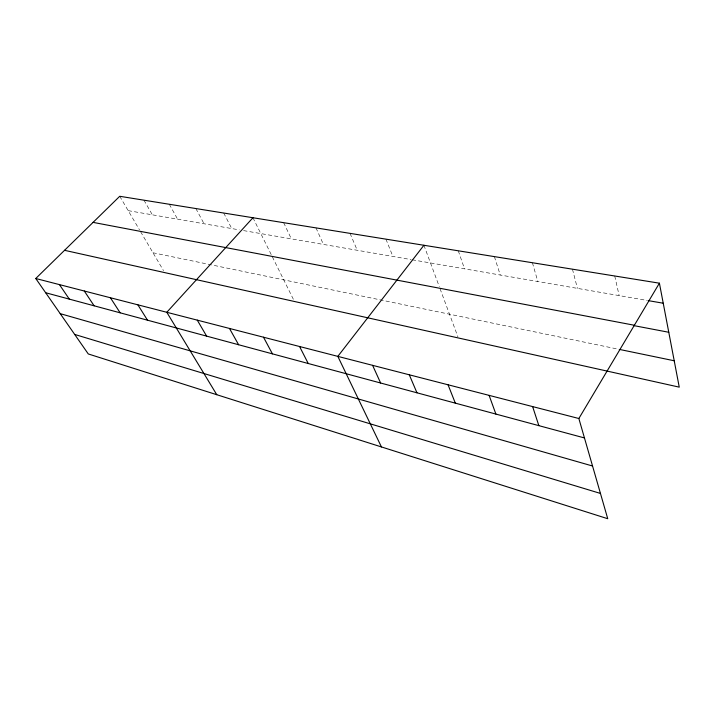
<?xml version="1.0" encoding="UTF-8"?>
<svg xmlns="http://www.w3.org/2000/svg" width="715" height="715" viewBox="0 0 715 715"><rect width="100%" height="100%" fill="white"/><g stroke="black" fill="none" stroke-linecap="round" stroke-linejoin="round"><path stroke-width="0.54" stroke-dasharray="3.58 2.68" d="M128.182 210.639L239.284 229.864M243.583 230.605L411.134 259.599M412.215 259.786L647.111 300.434M152.983 252.761L618.868 349.304M119.736 196.285L139.479 229.819M140.605 231.731L163.512 270.636M143.965 200.182L152.34 214.822M169.33 204.267L177.597 219.192M195.883 208.548L204.043 223.768M223.724 213.025L231.74 228.559M252.949 217.735L271.351 254.871M272.317 256.801L293.454 299.469M283.667 222.678L291.336 238.873M315.985 227.879L323.43 244.423M350.037 233.367L357.232 250.268M385.957 239.15L392.866 256.435M423.923 245.263L439.296 286.67M440.056 288.735L457.94 336.908M458.279 250.795L464.509 268.831M494.387 256.614L500.25 275.016M532.398 262.727L537.832 281.522M572.456 269.18L577.416 288.368M614.73 275.99L619.154 295.59"/><path stroke-width="1.07" d="M578.855 418.507L659.409 283.185L119.736 196.285L35.75 278.501L88.276 353.952L607.741 518.715L578.855 418.507L35.75 278.501M423.923 245.263L337.829 356.374L381.435 446.938M252.949 217.735L166.792 312.285L216.779 394.707M648.183 300.613L663.234 303.223M93.075 222.374L634.366 325.254M634.223 325.691L668.775 332.269M619.959 349.528L674.218 360.771M64.547 250.313L679.25 387.146L659.409 283.185M45.671 292.748L584.459 437.938M60.221 313.653L592.547 466.01M74.7 334.441L600.457 493.439M59.443 284.615L69.319 299.12M84.307 291.023L94.121 305.806M110.414 297.753L120.147 312.821M137.879 304.831L147.505 320.195M197.269 320.141L206.617 336.122M229.461 328.435L238.622 344.746M263.504 337.212L272.442 353.862M299.567 346.507L308.237 363.506M372.595 365.338L380.639 383.017M409.284 374.794L416.961 392.803M448.055 384.786L455.321 403.144M489.105 395.368L495.888 414.074M532.621 406.585L538.86 425.657"/></g></svg>
